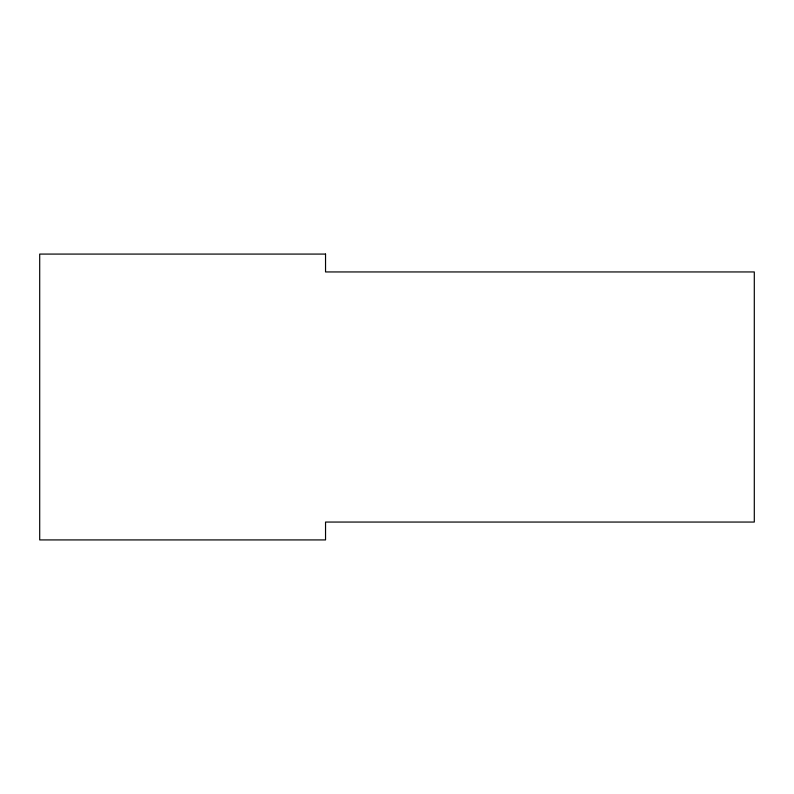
<?xml version="1.0" encoding="UTF-8"?>
<svg xmlns="http://www.w3.org/2000/svg" width="794" height="794" viewBox="0 0 794 794"><rect width="100%" height="100%" fill="white"/><g stroke="black" fill="none" stroke-linecap="round" stroke-linejoin="round"><path stroke-width="1.19" d="M325.54 254.08L39.7 254.08L39.7 539.92L325.54 539.92L325.54 522.055L754.3 522.055L754.3 271.945L325.54 271.945L325.54 254.08"/></g></svg>
